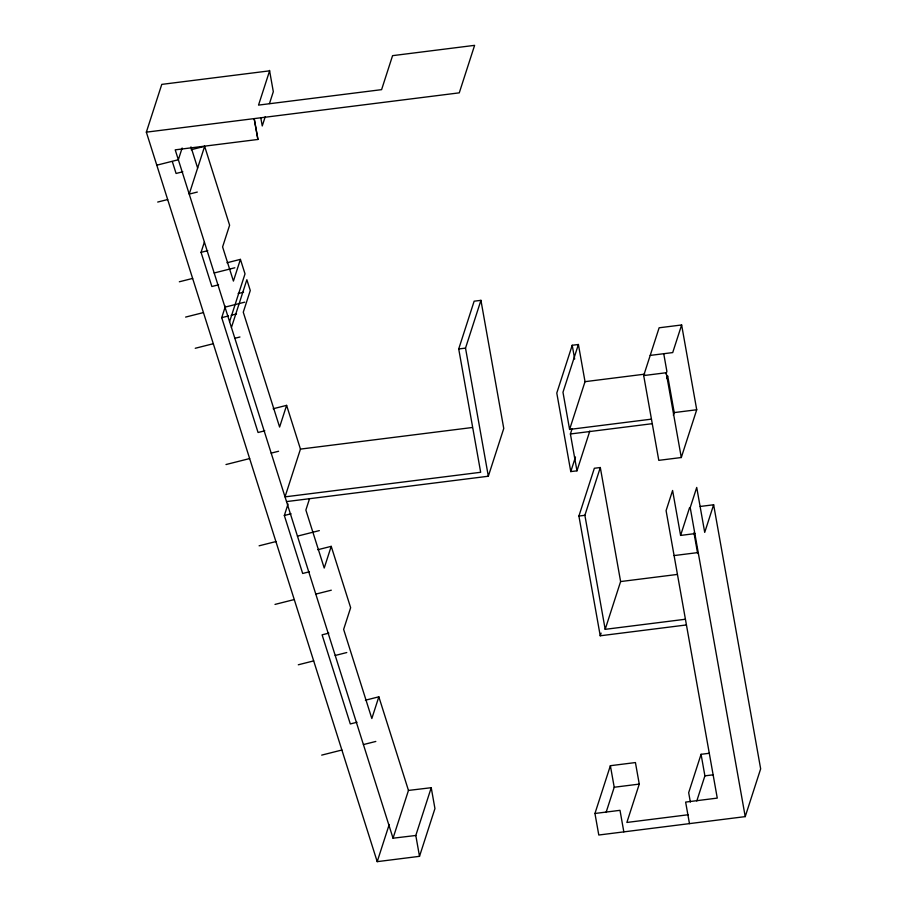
<?xml version="1.0" encoding="UTF-8"?>
<svg xmlns="http://www.w3.org/2000/svg" width="907" height="907" viewBox="0 0 907 907"><rect width="100%" height="100%" fill="white"/><g stroke="black" fill="none" stroke-linecap="round" stroke-linejoin="round"><path stroke-width="1.36" d="M146.344 132.161L161.775 84.385L269.606 70.837L258.529 105.11L381.598 89.646L392.572 55.656L474.61 45.35L459.271 92.843L146.344 132.161L377.21 861.65L419.51 856.333L434.941 808.568L431.233 787.707L408.467 790.428L393.037 838.204L415.803 835.483L431.233 787.707M182.137 148.011L178.35 159.745L156.798 165.187M191.173 149.723L204.642 146.322L189.212 194.098L197.318 192.057M218.598 284.809L211.864 286.51L201.059 252.35L204.358 242.146M265.229 116.731L262.248 125.96L260.762 117.615M269.481 103.557L273.313 91.698L269.526 70.395M226.954 262.769L240.423 259.368L233.416 281.068L222.6 246.919L229.607 225.219L204.642 146.322M264.799 430.791L258.064 432.492L221.716 317.654L225.435 306.158M229.584 321.656L245.015 273.88L240.423 259.368M273.154 408.751L286.612 405.361L279.605 427.05L243.269 312.212L250.275 290.512L246.863 279.719L231.432 327.495L393.037 838.204M286.612 405.361L300.455 449.101L285.025 496.866L480.665 472.286L458.715 348.957L474.146 301.192L480.937 300.342L503.759 428.467L488.329 476.232L286.521 501.594M309.412 571.773L302.677 573.473L284.333 515.493L288.041 504.009M309.582 498.567L305.874 510.063L324.218 568.031L331.225 546.343L317.767 549.733M488.329 476.232L465.518 348.107L480.937 300.342M365.385 700.215L378.843 696.814L371.836 718.514L343.64 629.39L350.646 607.69L331.225 546.343M377.21 861.65L389.216 824.497M651.453 419.147L569.596 429.43L585.026 381.666L578.405 344.49L572.215 345.272L556.785 393.048L570.775 471.595L576.965 470.824L589.822 431.018M578.405 344.49L562.975 392.266L569.596 429.43M576.965 470.824L570.401 433.977L572.124 428.66M570.775 471.595L575.492 457.003M686.44 624.946L600.23 635.784L578.915 516.049L594.346 468.273L600.309 467.524L620.615 581.557L605.184 629.333L685.42 619.243M605.184 629.333L584.879 515.301L600.309 467.524M643.698 375.566L659.128 327.79L681.633 324.967L696.723 409.749L681.293 457.525L658.788 460.348L643.698 375.566L666.203 372.732L681.293 457.525M681.633 324.967L672.711 352.585L650.206 355.408M666.021 374.035L666.883 371.371L663.731 353.673M666.838 378.57L667.688 375.917L674.218 412.583L673.357 415.236M600.23 635.784L601.092 633.131M695.34 533.565L680.59 535.425L689.513 507.807M700.238 506.457L713.639 504.768L760.656 768.841L745.225 816.617L598.79 835.018L594.947 813.477L610.377 765.701L635.433 762.56L639.265 784.102L626.873 822.456L688.322 814.735M606.069 812.457L614.22 787.242L610.377 765.701M713.639 504.768L704.716 532.386L696.723 487.444L690.216 507.603L745.225 816.617M709.319 753.275L701.066 754.307L688.674 792.673L690.352 802.094M696.78 800.983L704.898 775.848L701.066 754.307M182.817 171.763L176.083 173.464L172.33 161.571M157.705 202.057L167.67 199.54M201.059 252.35L207.794 250.649M179.337 281.782L192.635 278.426M214.177 272.984L234.834 267.78M238.156 293.573L243.541 292.213M185.618 317.087L203.44 312.586M224.993 307.144L244.709 302.167M221.716 317.654L228.451 315.953M231.149 315.273L236.534 313.913M195.243 348.277L213.292 343.719M234.845 338.288L239.947 336.996M225.99 464.543L249.64 458.568M271.182 453.126L278.585 451.255M284.333 515.493L291.068 513.793M259.107 545.81L275.909 541.57M297.451 536.128L319.332 530.606M275.002 604.413L294.265 599.55M315.795 594.108L331.304 590.196M328.833 633.131L322.098 634.832L350.306 723.945L357.029 722.244M298.301 664.786L313.675 660.897M335.216 655.466L346.769 652.541M321.69 755.123L341.882 750.021M363.412 744.579L375.815 741.45M257.883 139.463L254.175 118.613L257.962 139.451L175.21 149.848L231.353 327.257M458.715 348.957L465.518 348.107M585.026 381.666L644.684 374.16M300.455 449.101L472.343 427.503M674.218 412.583L696.723 409.749M570.401 433.977L652.258 423.682M578.915 516.049L584.879 515.301M674.082 555.572L698.209 552.544M620.615 581.557L677.336 574.437M614.22 787.242L639.265 784.102M704.898 775.848L713.265 774.805M594.947 813.477L620.003 810.325L623.835 831.866M378.843 696.814L408.467 790.428M190.946 146.889L197.635 168.022M693.946 532.715L697.642 553.485M680.59 535.425L672.597 490.483L666.089 510.63L717.267 798.103L685.635 802.083L689.467 823.624M572.215 345.272L574.664 359.059M415.803 835.483L419.51 856.333"/></g></svg>
